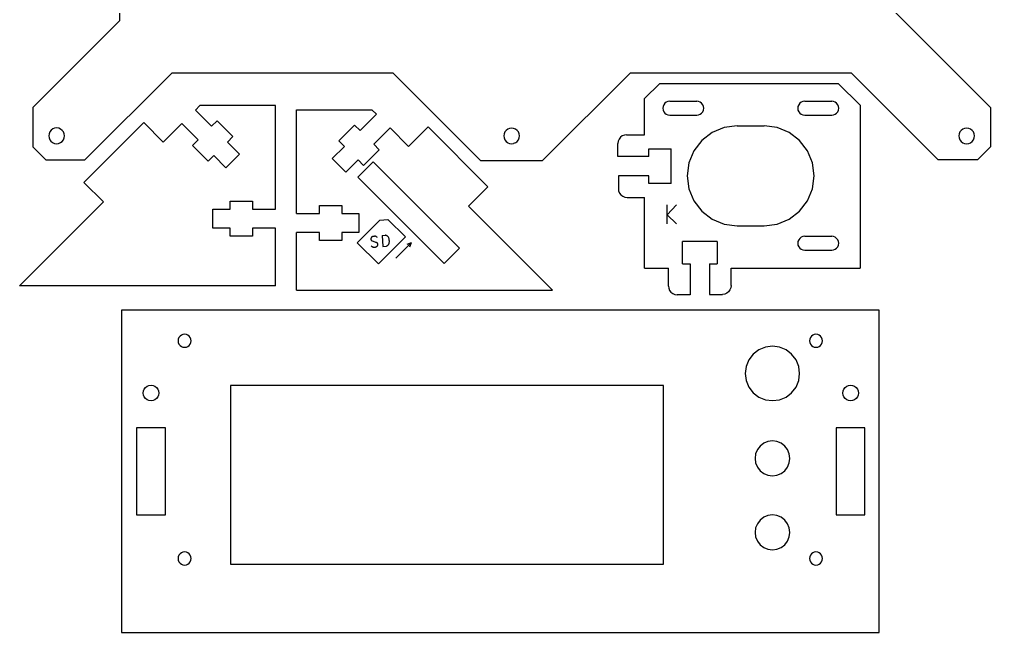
# Model space of a CAD drawing. Header units: inches. Extents: x -83 to 196, y -242 to 148.
# Drawn here: x -83 to 181.3, y -241.7 to -75 of the extents above; entities that cross this region are included whole.
import ezdxf

# ---------------------------------------------------------------- set-up
doc = ezdxf.new("R2010")
doc.units = ezdxf.units.IN
doc.header["$MEASUREMENT"] = 0

msp = doc.modelspace()

# ---------------------------------------------------------------- linework, layer by layer
for p, q in [((-55.66, -75.23), (-55.66, -57.46)), ((139.83, -57.46), (181.3, -98.92)), ((-79.36, -98.92), (-55.66, -75.23)), ((-65.14, -113.14), (-41.44, -89.45)), ((-41.44, -89.45), (18.66, -89.45)), ((42.53, -113.32), (18.66, -89.45)), ((83.28, -89.45), (59.41, -113.32)), ((83.28, -89.45), (143.38, -89.45)), ((167.08, -113.14), (143.38, -89.45)), ((87.12, -96.48), (91.27, -92.34)), ((91.27, -92.34), (139.84, -92.34)), ((145.77, -98.26), (139.84, -92.34)), ((87.12, -106.32), (87.12, -96.48)), ((92.65, -97.77), (92.35, -98.17)), ((93.05, -97.47), (92.65, -97.77)), ((93.5, -97.28), (93.05, -97.47)), ((93.99, -97.22), (93.5, -97.28)), ((93.99, -97.22), (101.34, -97.22)), ((101.83, -97.28), (101.34, -97.22)), ((102.29, -97.47), (101.83, -97.28)), ((102.68, -97.77), (102.29, -97.47)), ((102.98, -98.17), (102.68, -97.77)), ((129.38, -97.77), (129.08, -98.17)), ((129.77, -97.47), (129.38, -97.77)), ((130.23, -97.28), (129.77, -97.47)), ((130.72, -97.22), (130.23, -97.28)), ((130.72, -97.22), (138.07, -97.22)), ((138.56, -97.28), (138.07, -97.22)), ((139.02, -97.47), (138.56, -97.28)), ((139.41, -97.77), (139.02, -97.47)), ((139.71, -98.17), (139.41, -97.77)), ((-79.36, -98.92), (-79.36, -109.59)), ((-33.84, -98.33), (-35.1, -99.59)), ((-35.1, -99.59), (-30.66, -104.03)), ((-13.3, -98.33), (-33.84, -98.33)), ((-13.3, -126.53), (-13.3, -98.33)), ((-7.6, -99.51), (12.94, -99.51)), ((-7.6, -127.7), (-7.6, -99.51)), ((12.94, -99.51), (14.19, -100.76)), ((92.16, -98.62), (92.1, -99.11)), ((92.1, -99.11), (92.16, -99.6)), ((92.35, -98.17), (92.16, -98.62)), ((92.16, -99.6), (92.35, -100.06)), ((92.35, -100.06), (92.65, -100.45)), ((102.68, -100.45), (102.98, -100.06)), ((103.17, -98.62), (102.98, -98.17)), ((102.98, -100.06), (103.17, -99.6)), ((103.24, -99.11), (103.17, -98.62)), ((103.17, -99.6), (103.24, -99.11)), ((128.89, -98.62), (128.83, -99.11)), ((128.83, -99.11), (128.89, -99.6)), ((129.08, -98.17), (128.89, -98.62)), ((128.89, -99.6), (129.08, -100.06)), ((129.08, -100.06), (129.38, -100.45)), ((139.41, -100.45), (139.71, -100.06)), ((139.9, -98.62), (139.71, -98.17)), ((139.71, -100.06), (139.9, -99.6)), ((139.96, -99.11), (139.9, -98.62)), ((139.9, -99.6), (139.96, -99.11)), ((145.77, -98.26), (145.77, -142.62)), ((181.3, -98.92), (181.3, -109.59)), ((-49.15, -103.03), (-65.41, -119.28)), ((-43.85, -108.34), (-49.15, -103.03)), ((-30.66, -104.03), (-29.15, -102.52)), ((-29.15, -102.52), (-24.88, -106.79)), ((14.19, -100.76), (9.75, -105.2)), ((92.65, -100.45), (93.05, -100.76)), ((93.05, -100.76), (93.5, -100.94)), ((93.5, -100.94), (93.99, -101.01)), ((93.99, -101.01), (101.34, -101.01)), ((101.34, -101.01), (101.83, -100.94)), ((101.83, -100.94), (102.29, -100.76)), ((102.29, -100.76), (102.68, -100.45)), ((129.38, -100.45), (129.77, -100.76)), ((129.77, -100.76), (130.23, -100.94)), ((130.23, -100.94), (130.72, -101.01)), ((130.72, -101.01), (138.07, -101.01)), ((138.07, -101.01), (138.56, -100.94)), ((138.56, -100.94), (139.02, -100.76)), ((139.02, -100.76), (139.41, -100.45)), ((-74.69, -105.53), (-74.91, -106.04)), ((-74.34, -105.09), (-74.69, -105.53)), ((-73.9, -104.75), (-74.34, -105.09)), ((-73.38, -104.55), (-73.9, -104.75)), ((-72.83, -104.48), (-73.38, -104.55)), ((-72.28, -104.56), (-72.83, -104.48)), ((-71.76, -104.78), (-72.28, -104.56)), ((-71.33, -105.12), (-71.76, -104.78)), ((-70.99, -105.57), (-71.33, -105.12)), ((-70.79, -106.08), (-70.99, -105.57)), ((-43.85, -108.34), (-38.78, -103.28)), ((-34.34, -107.72), (-38.78, -103.28)), ((8.24, -103.7), (3.97, -107.97)), ((9.75, -105.2), (8.24, -103.7)), ((13.44, -108.89), (17.88, -104.45)), ((22.94, -109.51), (17.88, -104.45)), ((22.94, -109.51), (28.25, -104.2)), ((28.25, -104.2), (44.5, -120.46)), ((49.12, -105.57), (48.91, -106.09)), ((49.46, -105.13), (49.12, -105.57)), ((49.9, -104.79), (49.46, -105.13)), ((50.42, -104.58), (49.9, -104.79)), ((50.97, -104.51), (50.42, -104.58)), ((51.52, -104.58), (50.97, -104.51)), ((52.04, -104.79), (51.52, -104.58)), ((52.48, -105.13), (52.04, -104.79)), ((52.82, -105.57), (52.48, -105.13)), ((53.03, -106.09), (52.82, -105.57)), ((105.55, -105.68), (102.72, -107.84)), ((108.83, -104.32), (105.55, -105.68)), ((112.36, -103.85), (108.83, -104.32)), ((112.36, -103.85), (119.7, -103.85)), ((123.23, -104.32), (119.7, -103.85)), ((126.52, -105.68), (123.23, -104.32)), ((129.34, -107.84), (126.52, -105.68)), ((172.95, -105.57), (172.73, -106.09)), ((173.29, -105.13), (172.95, -105.57)), ((173.73, -104.79), (173.29, -105.13)), ((174.24, -104.58), (173.73, -104.79)), ((174.79, -104.51), (174.24, -104.58)), ((175.35, -104.58), (174.79, -104.51)), ((175.86, -104.79), (175.35, -104.58)), ((176.3, -105.13), (175.86, -104.79)), ((176.64, -105.57), (176.3, -105.13)), ((176.85, -106.09), (176.64, -105.57)), ((-74.91, -106.04), (-74.98, -106.59)), ((-74.98, -106.59), (-74.92, -107.14)), ((-74.92, -107.14), (-74.71, -107.66)), ((-74.71, -107.66), (-74.38, -108.1)), ((-74.38, -108.1), (-73.94, -108.45)), ((-71.81, -108.47), (-71.36, -108.14)), ((-71.36, -108.14), (-71.02, -107.7)), ((-71.02, -107.7), (-70.8, -107.19)), ((-70.8, -107.19), (-70.72, -106.64)), ((-70.72, -106.64), (-70.79, -106.08)), ((-35.85, -109.22), (-34.34, -107.72)), ((-24.88, -106.79), (-26.38, -108.3)), ((-26.38, -108.3), (-23.07, -111.61)), ((3.97, -107.97), (5.48, -109.48)), ((48.91, -106.09), (48.84, -106.64)), ((48.84, -106.64), (48.91, -107.19)), ((48.91, -107.19), (49.12, -107.7)), ((49.12, -107.7), (49.46, -108.15)), ((49.46, -108.15), (49.86, -108.45)), ((52.04, -108.49), (52.48, -108.15)), ((52.48, -108.15), (52.82, -107.7)), ((52.82, -107.7), (53.03, -107.19)), ((53.1, -106.64), (53.03, -106.09)), ((53.03, -107.19), (53.1, -106.64)), ((79.98, -108.07), (79.89, -108.69)), ((80.21, -107.5), (79.98, -108.07)), ((80.59, -107.01), (80.21, -107.5)), ((81.08, -106.63), (80.59, -107.01)), ((81.65, -106.4), (81.08, -106.63)), ((82.26, -106.32), (81.65, -106.4)), ((82.26, -106.32), (87.12, -106.32)), ((102.72, -107.84), (100.56, -110.67)), ((131.5, -110.67), (129.34, -107.84)), ((172.73, -106.09), (172.66, -106.64)), ((172.66, -106.64), (172.73, -107.19)), ((172.73, -107.19), (172.95, -107.7)), ((172.95, -107.7), (173.29, -108.15)), ((173.29, -108.15), (173.73, -108.49)), ((175.86, -108.49), (176.3, -108.15)), ((176.3, -108.15), (176.64, -107.7)), ((176.64, -107.7), (176.85, -107.19)), ((176.93, -106.64), (176.85, -106.09)), ((176.85, -107.19), (176.93, -106.64)), ((-79.36, -109.59), (-75.8, -113.14)), ((-73.94, -108.45), (-73.43, -108.67)), ((-73.43, -108.67), (-72.88, -108.75)), ((-72.88, -108.75), (-72.32, -108.68)), ((-72.32, -108.68), (-71.81, -108.47)), ((-31.58, -113.5), (-35.85, -109.22)), ((5.48, -109.48), (2.17, -112.79)), ((10.67, -114.67), (14.95, -110.4)), ((14.95, -110.4), (13.44, -108.89)), ((49.86, -108.45), (49.9, -108.49)), ((49.9, -108.49), (50.42, -108.7)), ((50.42, -108.7), (50.97, -108.77)), ((50.97, -108.77), (51.52, -108.7)), ((52.04, -108.49), (51.52, -108.7)), ((79.89, -112.24), (79.89, -108.69)), ((88.31, -110.11), (94.35, -110.11)), ((88.31, -112.24), (88.31, -110.11)), ((94.35, -119.59), (94.35, -110.11)), ((100.56, -110.67), (99.2, -113.95)), ((132.86, -113.95), (131.5, -110.67)), ((173.73, -108.49), (174.24, -108.7)), ((174.24, -108.7), (174.79, -108.77)), ((174.79, -108.77), (175.35, -108.7)), ((175.35, -108.7), (175.86, -108.49)), ((177.74, -113.14), (181.3, -109.59)), ((-75.8, -113.14), (-65.14, -113.14)), ((-30.07, -111.99), (-31.58, -113.5)), ((-26.76, -115.3), (-30.07, -111.99)), ((-23.07, -111.61), (-26.76, -115.3)), ((2.17, -112.79), (5.86, -116.47)), ((5.86, -116.47), (9.17, -113.16)), ((9.17, -113.16), (10.67, -114.67)), ((42.53, -113.32), (59.41, -113.32)), ((88.31, -112.24), (79.89, -112.24)), ((177.74, -113.14), (167.08, -113.14)), ((13.33, -113.71), (9.16, -117.88)), ((36.78, -137.17), (13.33, -113.71)), ((99.2, -113.95), (98.73, -117.48)), ((133.33, -117.48), (132.86, -113.95)), ((9.16, -117.88), (32.61, -141.34)), ((80.01, -117.45), (80.01, -121.01)), ((88.31, -117.45), (80.01, -117.45)), ((88.31, -119.59), (88.31, -117.45)), ((98.73, -117.48), (99.2, -121)), ((132.86, -121), (133.33, -117.48)), ((-65.41, -119.28), (-60.1, -124.59)), ((44.5, -120.46), (39.19, -125.76)), ((80.01, -121.01), (80.09, -121.62)), ((94.35, -119.59), (88.31, -119.59)), ((99.2, -121), (100.56, -124.29)), ((131.5, -124.29), (132.86, -121)), ((80.09, -121.62), (80.33, -122.19)), ((80.33, -122.19), (80.71, -122.68)), ((80.71, -122.68), (81.2, -123.06)), ((81.2, -123.06), (81.77, -123.3)), ((81.77, -123.3), (82.38, -123.38)), ((82.38, -123.38), (87.12, -123.38)), ((87.12, -142.62), (87.12, -123.38)), ((-82.97, -147.46), (-60.1, -124.59)), ((-30.31, -131.74), (-30.31, -126.53)), ((-30.31, -126.53), (-25.63, -126.53)), ((-25.63, -126.53), (-25.63, -124.4)), ((-25.63, -124.4), (-19.58, -124.4)), ((-19.58, -124.4), (-19.58, -126.53)), ((-19.58, -126.53), (-13.3, -126.53)), ((-1.32, -127.7), (-1.32, -125.57)), ((-1.32, -125.57), (4.72, -125.57)), ((4.72, -125.57), (4.72, -127.7)), ((62.07, -148.64), (39.19, -125.76)), ((93.3, -128.07), (95.86, -125.41)), ((93.3, -128.07), (93.3, -125.41)), ((100.56, -124.29), (102.72, -127.11)), ((129.34, -127.11), (131.5, -124.29)), ((-7.6, -127.7), (-1.32, -127.7)), ((4.72, -127.7), (9.4, -127.7)), ((9.4, -127.7), (9.4, -132.92)), ((15.08, -129.57), (17.3, -129.37)), ((22.05, -134.12), (17.3, -129.37)), ((95.86, -130.52), (93.3, -128.07)), ((93.3, -130.52), (93.3, -128.07)), ((102.72, -127.11), (105.55, -129.28)), ((105.55, -129.28), (108.83, -130.64)), ((123.23, -130.64), (126.52, -129.28)), ((126.52, -129.28), (129.34, -127.11)), ((-25.63, -131.74), (-30.31, -131.74)), ((-25.63, -133.88), (-25.63, -131.74)), ((-13.3, -131.74), (-19.58, -131.74)), ((-19.58, -131.74), (-19.58, -133.88)), ((-13.3, -147.46), (-13.3, -131.74)), ((8.96, -135.69), (15.08, -129.57)), ((108.83, -130.64), (112.36, -131.1)), ((112.36, -131.1), (119.7, -131.1)), ((119.7, -131.1), (123.23, -130.64)), ((-19.58, -133.88), (-25.63, -133.88)), ((-1.32, -132.92), (-7.6, -132.92)), ((-7.6, -148.64), (-7.6, -132.92)), ((-1.32, -135.05), (-1.32, -132.92)), ((9.4, -132.92), (4.72, -132.92)), ((4.72, -132.92), (4.72, -135.05)), ((12.67, -134.65), (12.66, -134.75)), ((12.66, -134.75), (12.67, -134.8)), ((12.68, -134.55), (12.67, -134.65)), ((12.71, -134.46), (12.68, -134.55)), ((12.75, -134.37), (12.71, -134.46)), ((12.8, -134.28), (12.75, -134.37)), ((12.86, -134.2), (12.8, -134.28)), ((12.93, -134.13), (12.86, -134.2)), ((13.01, -134.07), (12.93, -134.13)), ((13.1, -134.02), (13.01, -134.07)), ((13.19, -133.98), (13.1, -134.02)), ((13.29, -133.96), (13.19, -133.98)), ((13.38, -133.94), (13.29, -133.96)), ((13.38, -133.94), (13.62, -133.92)), ((13.7, -133.92), (13.62, -133.92)), ((13.77, -133.93), (13.7, -133.92)), ((13.84, -133.94), (13.77, -133.93)), ((13.91, -133.95), (13.84, -133.94)), ((13.98, -133.97), (13.91, -133.95)), ((14.05, -134), (13.98, -133.97)), ((14.12, -134.04), (14.05, -134)), ((14.18, -134.07), (14.12, -134.04)), ((14.23, -134.12), (14.18, -134.07)), ((14.29, -134.17), (14.23, -134.12)), ((14.34, -134.22), (14.29, -134.17)), ((14.38, -134.28), (14.34, -134.22)), ((22.05, -134.12), (14.72, -141.45)), ((15.71, -133.74), (16.53, -133.67)), ((15.71, -133.74), (15.96, -136.69)), ((16.62, -133.67), (16.53, -133.67)), ((16.72, -133.69), (16.62, -133.67)), ((16.81, -133.71), (16.72, -133.69)), ((16.9, -133.74), (16.81, -133.71)), ((16.99, -133.78), (16.9, -133.74)), ((17.07, -133.82), (16.99, -133.78)), ((17.15, -133.87), (17.07, -133.82)), ((17.23, -133.93), (17.15, -133.87)), ((17.3, -134), (17.23, -133.93)), ((17.36, -134.07), (17.3, -134)), ((17.42, -134.14), (17.36, -134.07)), ((17.47, -134.22), (17.42, -134.14)), ((17.52, -134.36), (17.47, -134.22)), ((17.57, -134.49), (17.52, -134.36)), ((17.61, -134.63), (17.57, -134.49)), ((17.64, -134.77), (17.61, -134.63)), ((17.67, -134.91), (17.64, -134.77)), ((129.38, -134.5), (129.08, -134.89)), ((129.77, -134.2), (129.38, -134.5)), ((130.23, -134.01), (129.77, -134.2)), ((130.72, -133.95), (130.23, -134.01)), ((130.72, -133.95), (138.07, -133.95)), ((138.56, -134.01), (138.07, -133.95)), ((139.02, -134.2), (138.56, -134.01)), ((139.41, -134.5), (139.02, -134.2)), ((139.71, -134.89), (139.41, -134.5)), ((4.72, -135.05), (-1.32, -135.05)), ((8.96, -135.69), (14.72, -141.45)), ((12.67, -134.8), (12.69, -134.85)), ((12.69, -134.85), (12.71, -134.89)), ((12.71, -134.89), (12.73, -134.94)), ((12.73, -134.94), (12.76, -134.98)), ((12.76, -134.98), (12.78, -135.02)), ((12.78, -135.02), (12.82, -135.06)), ((12.79, -136.55), (12.84, -136.61)), ((12.82, -135.06), (12.85, -135.1)), ((12.84, -136.61), (12.89, -136.66)), ((12.85, -135.1), (12.89, -135.13)), ((12.89, -135.13), (12.93, -135.16)), ((12.89, -136.66), (12.94, -136.71)), ((12.93, -135.16), (12.97, -135.19)), ((12.94, -136.71), (13, -136.75)), ((12.97, -135.19), (13.02, -135.21)), ((13, -136.75), (13.06, -136.79)), ((13.02, -135.21), (14.22, -135.61)), ((13.06, -136.79), (13.12, -136.83)), ((13.12, -136.83), (13.19, -136.85)), ((13.19, -136.85), (13.26, -136.88)), ((13.26, -136.88), (13.33, -136.89)), ((13.33, -136.89), (13.41, -136.9)), ((13.41, -136.9), (13.48, -136.91)), ((13.48, -136.91), (13.55, -136.9)), ((13.55, -136.9), (13.85, -136.88)), ((13.85, -136.88), (13.95, -136.87)), ((13.95, -136.87), (14.05, -136.84)), ((14.05, -136.84), (14.14, -136.8)), ((14.14, -136.8), (14.23, -136.75)), ((14.26, -135.63), (14.22, -135.61)), ((14.23, -136.75), (14.3, -136.69)), ((14.31, -135.66), (14.26, -135.63)), ((14.3, -136.69), (14.38, -136.62)), ((14.35, -135.69), (14.31, -135.66)), ((14.38, -135.72), (14.35, -135.69)), ((14.42, -135.76), (14.38, -135.72)), ((14.38, -136.62), (14.44, -136.54)), ((14.45, -135.8), (14.42, -135.76)), ((14.44, -136.54), (14.49, -136.46)), ((14.48, -135.84), (14.45, -135.8)), ((14.51, -135.88), (14.48, -135.84)), ((14.49, -136.46), (14.53, -136.36)), ((14.53, -135.93), (14.51, -135.88)), ((14.55, -135.97), (14.53, -135.93)), ((14.53, -136.36), (14.55, -136.27)), ((14.56, -136.02), (14.55, -135.97)), ((14.55, -136.27), (14.57, -136.17)), ((14.57, -136.07), (14.56, -136.02)), ((14.57, -136.17), (14.57, -136.07)), ((15.96, -136.69), (16.79, -136.62)), ((16.79, -136.62), (16.88, -136.6)), ((16.88, -136.6), (16.97, -136.57)), ((16.97, -136.57), (17.06, -136.53)), ((17.06, -136.53), (17.14, -136.49)), ((17.14, -136.49), (17.22, -136.44)), ((17.22, -136.44), (17.3, -136.38)), ((17.3, -136.38), (17.37, -136.31)), ((17.37, -136.31), (17.43, -136.24)), ((17.43, -136.24), (17.49, -136.16)), ((17.49, -136.16), (17.54, -136.08)), ((17.54, -136.08), (17.58, -136)), ((17.58, -136), (17.62, -135.91)), ((17.62, -135.91), (17.65, -135.77)), ((17.65, -135.77), (17.67, -135.63)), ((17.68, -135.06), (17.67, -134.91)), ((17.67, -135.63), (17.69, -135.49)), ((17.69, -135.2), (17.68, -135.06)), ((17.69, -135.34), (17.69, -135.2)), ((17.69, -135.49), (17.69, -135.34)), ((23.62, -135.69), (19.42, -139.9)), ((23.62, -135.69), (22.44, -136.14)), ((23.62, -135.69), (23.17, -136.88)), ((32.61, -141.34), (36.78, -137.17)), ((97.43, -141.43), (97.43, -135.39)), ((106.91, -135.39), (97.43, -135.39)), ((106.91, -135.39), (106.91, -141.43)), ((128.89, -135.35), (128.83, -135.84)), ((128.83, -135.84), (128.89, -136.33)), ((129.08, -134.89), (128.89, -135.35)), ((128.89, -136.33), (129.08, -136.79)), ((129.08, -136.79), (129.38, -137.18)), ((129.38, -137.18), (129.77, -137.48)), ((139.02, -137.48), (139.41, -137.18)), ((139.41, -137.18), (139.71, -136.79)), ((139.9, -135.35), (139.71, -134.89)), ((139.71, -136.79), (139.9, -136.33)), ((139.96, -135.84), (139.9, -135.35)), ((139.9, -136.33), (139.96, -135.84)), ((129.77, -137.48), (130.23, -137.67)), ((130.23, -137.67), (130.72, -137.74)), ((130.72, -137.74), (138.07, -137.74)), ((138.07, -137.74), (138.56, -137.67)), ((138.56, -137.67), (139.02, -137.48)), ((87.12, -142.62), (93.64, -142.62)), ((93.64, -147.48), (93.64, -142.62)), ((97.43, -141.43), (99.56, -141.43)), ((99.56, -141.43), (99.56, -149.85)), ((104.78, -141.43), (104.78, -149.73)), ((104.78, -141.43), (106.91, -141.43)), ((110.7, -142.62), (145.77, -142.62)), ((110.7, -147.36), (110.7, -142.62)), ((-13.3, -147.46), (-82.97, -147.46)), ((93.64, -147.48), (93.72, -148.09)), ((110.62, -147.97), (110.38, -148.54)), ((110.7, -147.36), (110.62, -147.97)), ((-7.6, -148.64), (62.07, -148.64)), ((93.72, -148.09), (93.96, -148.66)), ((93.96, -148.66), (94.33, -149.15)), ((94.33, -149.15), (94.82, -149.53)), ((94.82, -149.53), (95.39, -149.77)), ((95.39, -149.77), (96.01, -149.85)), ((99.56, -149.85), (96.01, -149.85)), ((104.78, -149.73), (108.33, -149.73)), ((108.94, -149.65), (108.33, -149.73)), ((109.51, -149.41), (108.94, -149.65)), ((110.01, -149.03), (109.51, -149.41)), ((110.38, -148.54), (110.01, -149.03)), ((150.96, -154.06), (-55.19, -154.06)), ((-55.19, -154.06), (-55.19, -241.74)), ((150.96, -241.74), (150.96, -154.06)), ((-39.27, -161.1), (-39.55, -161.47)), ((-38.9, -160.82), (-39.27, -161.1)), ((-38.47, -160.64), (-38.9, -160.82)), ((-38.01, -160.58), (-38.47, -160.64)), ((-37.55, -160.64), (-38.01, -160.58)), ((-37.12, -160.82), (-37.55, -160.64)), ((-36.75, -161.1), (-37.12, -160.82)), ((-36.47, -161.47), (-36.75, -161.1)), ((132.53, -161.1), (132.25, -161.47)), ((132.9, -160.82), (132.53, -161.1)), ((133.33, -160.64), (132.9, -160.82)), ((133.79, -160.58), (133.33, -160.64)), ((134.25, -160.64), (133.79, -160.58)), ((134.67, -160.82), (134.25, -160.64)), ((135.04, -161.1), (134.67, -160.82)), ((135.32, -161.47), (135.04, -161.1)), ((-39.73, -161.9), (-39.79, -162.36)), ((-39.79, -162.36), (-39.73, -162.82)), ((-39.55, -161.47), (-39.73, -161.9)), ((-39.73, -162.82), (-39.55, -163.25)), ((-39.55, -163.25), (-39.27, -163.61)), ((-39.27, -163.61), (-38.9, -163.9)), ((-37.12, -163.9), (-36.75, -163.61)), ((-36.75, -163.61), (-36.47, -163.25)), ((-36.29, -161.9), (-36.47, -161.47)), ((-36.47, -163.25), (-36.29, -162.82)), ((-36.23, -162.36), (-36.29, -161.9)), ((-36.29, -162.82), (-36.23, -162.36)), ((121.94, -163.84), (120.02, -164.09)), ((123.85, -164.09), (121.94, -163.84)), ((132.07, -161.9), (132.01, -162.36)), ((132.01, -162.36), (132.07, -162.82)), ((132.25, -161.47), (132.07, -161.9)), ((132.07, -162.82), (132.25, -163.25)), ((132.25, -163.25), (132.53, -163.61)), ((132.53, -163.61), (132.9, -163.9)), ((134.67, -163.9), (135.04, -163.61)), ((135.04, -163.61), (135.32, -163.25)), ((135.5, -161.9), (135.32, -161.47)), ((135.32, -163.25), (135.5, -162.82)), ((135.56, -162.36), (135.5, -161.9)), ((135.5, -162.82), (135.56, -162.36)), ((-38.9, -163.9), (-38.47, -164.07)), ((-38.47, -164.07), (-38.01, -164.13)), ((-38.01, -164.13), (-37.55, -164.07)), ((-37.55, -164.07), (-37.12, -163.9)), ((116.7, -166.01), (115.52, -167.54)), ((118.23, -164.83), (116.7, -166.01)), ((120.02, -164.09), (118.23, -164.83)), ((125.64, -164.83), (123.85, -164.09)), ((127.17, -166.01), (125.64, -164.83)), ((128.35, -167.54), (127.17, -166.01)), ((132.9, -163.9), (133.33, -164.07)), ((133.33, -164.07), (133.79, -164.13)), ((133.79, -164.13), (134.25, -164.07)), ((134.25, -164.07), (134.67, -163.9)), ((115.52, -167.54), (114.78, -169.33)), ((129.09, -169.33), (128.35, -167.54)), ((114.78, -169.33), (114.53, -171.24)), ((114.53, -171.24), (114.78, -173.16)), ((129.34, -171.24), (129.09, -169.33)), ((129.09, -173.16), (129.34, -171.24)), ((114.78, -173.16), (115.52, -174.94)), ((128.35, -174.94), (129.09, -173.16)), ((-49.29, -176.57), (-49.22, -176.02)), ((-49.22, -177.13), (-49.29, -176.57)), ((-49.22, -176.02), (-49, -175.51)), ((-49, -175.51), (-48.67, -175.07)), ((-48.67, -175.07), (-48.22, -174.73)), ((-48.22, -174.73), (-47.71, -174.51)), ((-47.71, -174.51), (-47.16, -174.44)), ((-47.16, -174.44), (-46.61, -174.51)), ((-46.61, -174.51), (-46.09, -174.73)), ((-46.09, -174.73), (-45.65, -175.07)), ((-45.65, -175.07), (-45.31, -175.51)), ((-45.31, -175.51), (-45.1, -176.02)), ((-45.1, -176.02), (-45.02, -176.57)), ((-45.02, -176.57), (-45.1, -177.13)), ((92.32, -174.56), (-25.57, -174.56)), ((-25.57, -174.56), (-25.57, -223.14)), ((92.32, -223.14), (92.32, -174.56)), ((115.52, -174.94), (116.7, -176.48)), ((116.7, -176.48), (118.23, -177.66)), ((125.64, -177.66), (127.17, -176.48)), ((127.17, -176.48), (128.35, -174.94)), ((141.08, -176.57), (141.15, -176.02)), ((141.15, -177.13), (141.08, -176.57)), ((141.15, -176.02), (141.36, -175.51)), ((141.36, -175.51), (141.7, -175.07)), ((141.7, -175.07), (142.14, -174.73)), ((142.14, -174.73), (142.66, -174.51)), ((142.66, -174.51), (143.21, -174.44)), ((143.21, -174.44), (143.76, -174.51)), ((143.76, -174.51), (144.28, -174.73)), ((144.28, -174.73), (144.72, -175.07)), ((144.72, -175.07), (145.06, -175.51)), ((145.06, -175.51), (145.27, -176.02)), ((145.27, -176.02), (145.34, -176.57)), ((145.34, -176.57), (145.27, -177.13)), ((-49, -177.64), (-49.22, -177.13)), ((-48.67, -178.08), (-49, -177.64)), ((-48.22, -178.42), (-48.67, -178.08)), ((-47.71, -178.63), (-48.22, -178.42)), ((-47.16, -178.71), (-47.71, -178.63)), ((-46.61, -178.63), (-47.16, -178.71)), ((-46.09, -178.42), (-46.61, -178.63)), ((-45.65, -178.08), (-46.09, -178.42)), ((-45.31, -177.64), (-45.65, -178.08)), ((-45.1, -177.13), (-45.31, -177.64)), ((118.23, -177.66), (120.02, -178.4)), ((120.02, -178.4), (121.94, -178.65)), ((121.94, -178.65), (123.85, -178.4)), ((123.85, -178.4), (125.64, -177.66)), ((141.36, -177.64), (141.15, -177.13)), ((141.7, -178.08), (141.36, -177.64)), ((142.14, -178.42), (141.7, -178.08)), ((142.66, -178.63), (142.14, -178.42)), ((143.21, -178.71), (142.66, -178.63)), ((143.76, -178.63), (143.21, -178.71)), ((144.28, -178.42), (143.76, -178.63)), ((144.72, -178.08), (144.28, -178.42)), ((145.06, -177.64), (144.72, -178.08)), ((145.27, -177.13), (145.06, -177.64)), ((-43.25, -186.05), (-51.07, -186.05)), ((-51.07, -186.05), (-51.07, -209.75)), ((-43.25, -209.75), (-43.25, -186.05)), ((139.3, -186.05), (139.3, -209.75)), ((147.12, -186.05), (139.3, -186.05)), ((147.12, -209.75), (147.12, -186.05)), ((119.57, -190.24), (118.59, -190.99)), ((120.71, -189.77), (119.57, -190.24)), ((121.94, -189.61), (120.71, -189.77)), ((123.16, -189.77), (121.94, -189.61)), ((124.31, -190.24), (123.16, -189.77)), ((125.29, -190.99), (124.31, -190.24)), ((117.83, -191.98), (117.36, -193.12)), ((118.59, -190.99), (117.83, -191.98)), ((126.04, -191.98), (125.29, -190.99)), ((126.52, -193.12), (126.04, -191.98)), ((117.36, -193.12), (117.2, -194.35)), ((117.2, -194.35), (117.36, -195.57)), ((126.68, -194.35), (126.52, -193.12)), ((126.52, -195.57), (126.68, -194.35)), ((117.36, -195.57), (117.83, -196.72)), ((117.83, -196.72), (118.59, -197.7)), ((118.59, -197.7), (119.57, -198.45)), ((124.31, -198.45), (125.29, -197.7)), ((125.29, -197.7), (126.04, -196.72)), ((126.04, -196.72), (126.52, -195.57)), ((119.57, -198.45), (120.71, -198.92)), ((120.71, -198.92), (121.94, -199.08)), ((121.94, -199.08), (123.16, -198.92)), ((123.16, -198.92), (124.31, -198.45)), ((-51.07, -209.75), (-43.25, -209.75)), ((118.59, -211.14), (117.83, -212.12)), ((119.57, -210.38), (118.59, -211.14)), ((120.71, -209.91), (119.57, -210.38)), ((121.94, -209.75), (120.71, -209.91)), ((123.16, -209.91), (121.94, -209.75)), ((124.31, -210.38), (123.16, -209.91)), ((125.29, -211.14), (124.31, -210.38)), ((126.04, -212.12), (125.29, -211.14)), ((139.3, -209.75), (147.12, -209.75)), ((117.36, -213.26), (117.2, -214.49)), ((117.83, -212.12), (117.36, -213.26)), ((126.52, -213.26), (126.04, -212.12)), ((126.68, -214.49), (126.52, -213.26)), ((117.2, -214.49), (117.36, -215.71)), ((117.36, -215.71), (117.83, -216.86)), ((126.04, -216.86), (126.52, -215.71)), ((126.52, -215.71), (126.68, -214.49)), ((117.83, -216.86), (118.59, -217.84)), ((118.59, -217.84), (119.57, -218.59)), ((119.57, -218.59), (120.71, -219.06)), ((120.71, -219.06), (121.94, -219.23)), ((121.94, -219.23), (123.16, -219.06)), ((123.16, -219.06), (124.31, -218.59)), ((124.31, -218.59), (125.29, -217.84)), ((125.29, -217.84), (126.04, -216.86)), ((-39.73, -221.14), (-39.79, -221.6)), ((-39.79, -221.6), (-39.73, -222.06)), ((-39.55, -220.71), (-39.73, -221.14)), ((-39.27, -220.34), (-39.55, -220.71)), ((-38.9, -220.06), (-39.27, -220.34)), ((-38.47, -219.88), (-38.9, -220.06)), ((-38.01, -219.82), (-38.47, -219.88)), ((-37.55, -219.88), (-38.01, -219.82)), ((-37.12, -220.06), (-37.55, -219.88)), ((-36.75, -220.34), (-37.12, -220.06)), ((-36.47, -220.71), (-36.75, -220.34)), ((-36.29, -221.14), (-36.47, -220.71)), ((-36.23, -221.6), (-36.29, -221.14)), ((-36.29, -222.06), (-36.23, -221.6)), ((132.07, -221.14), (132.01, -221.6)), ((132.01, -221.6), (132.07, -222.06)), ((132.25, -220.71), (132.07, -221.14)), ((132.53, -220.34), (132.25, -220.71)), ((132.9, -220.06), (132.53, -220.34)), ((133.33, -219.88), (132.9, -220.06)), ((133.79, -219.82), (133.33, -219.88)), ((134.25, -219.88), (133.79, -219.82)), ((134.67, -220.06), (134.25, -219.88)), ((135.04, -220.34), (134.67, -220.06)), ((135.32, -220.71), (135.04, -220.34)), ((135.5, -221.14), (135.32, -220.71)), ((135.56, -221.6), (135.5, -221.14)), ((135.5, -222.06), (135.56, -221.6)), ((-39.73, -222.06), (-39.55, -222.48)), ((-39.55, -222.48), (-39.27, -222.85)), ((-39.27, -222.85), (-38.9, -223.13)), ((-38.9, -223.13), (-38.47, -223.31)), ((-38.47, -223.31), (-38.01, -223.37)), ((-38.01, -223.37), (-37.55, -223.31)), ((-37.55, -223.31), (-37.12, -223.13)), ((-37.12, -223.13), (-36.75, -222.85)), ((-36.75, -222.85), (-36.47, -222.48)), ((-36.47, -222.48), (-36.29, -222.06)), ((-25.57, -223.14), (92.32, -223.14)), ((132.07, -222.06), (132.25, -222.48)), ((132.25, -222.48), (132.53, -222.85)), ((132.53, -222.85), (132.9, -223.13)), ((132.9, -223.13), (133.33, -223.31)), ((133.33, -223.31), (133.79, -223.37)), ((133.79, -223.37), (134.25, -223.31)), ((134.25, -223.31), (134.67, -223.13)), ((134.67, -223.13), (135.04, -222.85)), ((135.04, -222.85), (135.32, -222.48)), ((135.32, -222.48), (135.5, -222.06)), ((-55.19, -241.74), (150.96, -241.74))]:
    msp.add_line(p, q)

doc.saveas('drawing.dxf')
